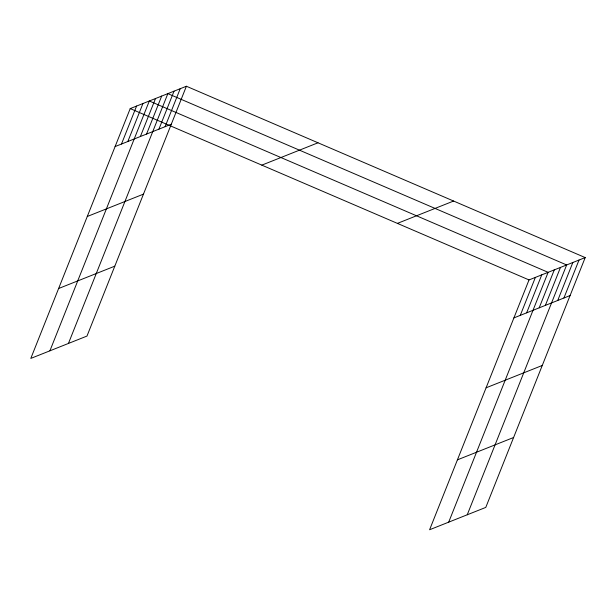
<?xml version="1.0" encoding="UTF-8"?>
<svg xmlns="http://www.w3.org/2000/svg" width="616" height="616" viewBox="0 0 616 616"><rect width="100%" height="100%" fill="white"/><g stroke="black" fill="none" stroke-linecap="round" stroke-linejoin="round"><path stroke-width="0.92" d="M186.402 86.248L130.215 108.593L30.8 358.42L86.979 336.074L186.402 86.248L585.2 257.58L485.785 507.407L429.598 529.752L529.021 279.926L585.2 257.58M121.475 144.044L136.583 106.06M127.835 141.511L142.951 103.526M49.904 350.82L149.318 100.993L548.125 272.326L448.702 522.152M140.386 136.521L155.501 98.537M146.562 134.057L161.677 96.081M68.438 343.451L167.86 93.624L566.658 264.957L467.244 514.784M158.928 129.144L174.035 91.168M165.103 126.688L180.219 88.704M520.274 315.369L535.389 277.392M526.642 312.836L541.757 274.859M539.185 307.846L554.3 269.87M545.368 305.39L560.483 267.413M557.726 300.477L572.841 262.493M563.909 298.021L579.017 260.037M115.107 146.57L171.286 124.232M87.287 216.485L143.466 194.14M261.823 165.134L318.002 142.789M58.62 288.511L114.799 266.166M397.412 223.385L453.599 201.039M513.906 317.902L570.085 295.557M486.086 387.81L542.265 365.465M457.418 459.844L513.605 437.499M130.215 108.593L529.021 279.926"/></g></svg>
